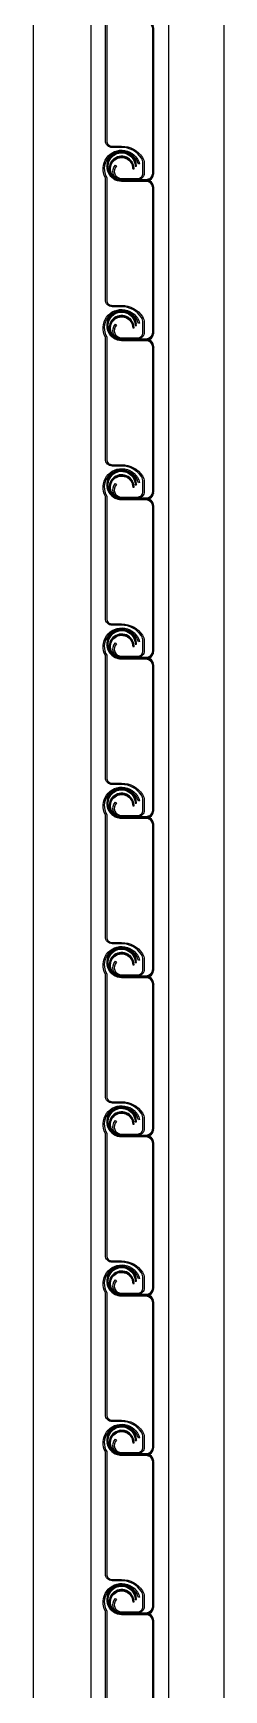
# Model space of a CAD drawing. Header units: millimetres. Extents: x 19868 to 801382, y -4805 to 85279.
# Drawn here: x 159350 to 159436, y 37342 to 38091 of the extents above; entities that cross this region are included whole.
import ezdxf

# ---------------------------------------------------------------- set-up
doc = ezdxf.new("R2010")
doc.units = ezdxf.units.MM
doc.header["$LTSCALE"] = 250
doc.layers.add('A-ETC-8', color=8, linetype='Continuous')

# ---------------------------------------------------------------- blocks, each defined once
blk = doc.blocks.new('C9fc9bb7c')
h = blk.add_hatch()
h.set_pattern_fill('ANSI31', color=256, scale=1.161, angle=-90, style=0)
h.set_pattern_definition([(315, (-1584085.85751, 209844.12388), (0.10261887162, 0.10261887162), [])])
h.paths.add_polyline_path([(710.8, 2999.37), (710.8, 3056.66), (710.8, 3063.8, 0.414214), (707.75, 3066.85), (696.9, 3066.85), (696.9, 3067.44), (707.75, 3067.44, -0.414214), (711.39, 3063.8), (711.39, 3056.66), (711.39, 2999.37)])
h.paths.add_polyline_path([(690.2, 3073.49), (690.79, 3073.49, 0.272094), (693.98, 3068.18), (692.9, 3068.18, -0.234313)])
h.paths.add_polyline_path([(690.2, 3073.49, -0.416993), (696.9, 3080.24), (696.9, 3079.66, 0.41726), (690.79, 3073.49)])
h.paths.add_polyline_path([(696.9, 3079.66), (696.9, 3080.24, -0.414214), (703.59, 3073.55), (703.01, 3073.55, 0.414214)])
h.paths.add_polyline_path([(692.9, 3068.18), (693.98, 3068.18, 0.125086), (696.9, 3067.44), (696.9, 3066.85, -0.161553)])
h.paths.add_polyline_path([(707.75, 2994.88), (696.9, 2994.88), (696.9, 2995.46), (704.06, 2995.46), (707.75, 2995.46, 0.414214), (710.8, 2998.52), (710.8, 2999.37), (711.39, 2999.37), (711.39, 2998.52, -0.414214)])
h.paths.add_polyline_path([(696.9, 3005.53), (696.9, 3006.12, -0.414214), (702.52, 3000.5), (701.93, 3000.5, 0.414214)])
h.paths.add_polyline_path([(691.39, 2999.37, -0.474498), (696.9, 3006.12), (696.9, 3005.53, 0.481821), (691.99, 2999.37)])
h.paths.add_polyline_path([(691.39, 2999.37), (691.99, 2999.37, 0.349691), (696.9, 2995.46), (696.9, 2994.88, -0.356394)])
h = blk.add_hatch()
h.set_pattern_fill('ANSI31', color=256, scale=1.161, angle=-90, style=0)
h.set_pattern_definition([(315, (-1584085.85751, 209772.14781), (0.10261887162, 0.10261887162), [])])
h.paths.add_polyline_path([(710.8, 2927.4), (710.8, 2984.68), (710.8, 2991.82, 0.414214), (707.75, 2994.88), (696.9, 2994.88), (696.9, 2995.46), (707.75, 2995.46, -0.414214), (711.39, 2991.82), (711.39, 2984.68), (711.39, 2927.4)])
h.paths.add_polyline_path([(690.2, 3001.51), (690.79, 3001.51, 0.272094), (693.98, 2996.21), (692.9, 2996.21, -0.234313)])
h.paths.add_polyline_path([(690.2, 3001.51, -0.416993), (696.9, 3008.27), (696.9, 3007.68, 0.41726), (690.79, 3001.51)])
h.paths.add_polyline_path([(696.9, 3007.68), (696.9, 3008.27, -0.414214), (703.59, 3001.57), (703.01, 3001.57, 0.414214)])
h.paths.add_polyline_path([(692.9, 2996.21), (693.98, 2996.21, 0.125086), (696.9, 2995.46), (696.9, 2994.88, -0.161553)])
h.paths.add_polyline_path([(707.75, 2922.9), (696.9, 2922.9), (696.9, 2923.49), (704.06, 2923.49), (707.75, 2923.49, 0.414214), (710.8, 2926.54), (710.8, 2927.4), (711.39, 2927.4), (711.39, 2926.54, -0.414214)])
h.paths.add_polyline_path([(696.9, 2933.55), (696.9, 2934.14, -0.414214), (702.52, 2928.52), (701.93, 2928.52, 0.414214)])
h.paths.add_polyline_path([(691.39, 2927.4, -0.474498), (696.9, 2934.14), (696.9, 2933.55, 0.481821), (691.99, 2927.4)])
h.paths.add_polyline_path([(691.39, 2927.4), (691.99, 2927.4, 0.349691), (696.9, 2923.49), (696.9, 2922.9, -0.356394)])
h = blk.add_hatch()
h.set_pattern_fill('ANSI31', color=256, scale=1.161, angle=-90, style=0)
h.set_pattern_definition([(315, (-1584085.85751, 209700.17174), (0.10261887162, 0.10261887162), [])])
h.paths.add_polyline_path([(710.8, 2855.42), (710.8, 2912.71), (710.8, 2919.85, 0.414214), (707.75, 2922.9), (696.9, 2922.9), (696.9, 2923.49), (707.75, 2923.49, -0.414214), (711.39, 2919.85), (711.39, 2912.71), (711.39, 2855.42)])
h.paths.add_polyline_path([(690.2, 2929.53), (690.79, 2929.53, 0.272094), (693.98, 2924.23), (692.9, 2924.23, -0.234313)])
h.paths.add_polyline_path([(690.2, 2929.53, -0.416993), (696.9, 2936.29), (696.9, 2935.7, 0.41726), (690.79, 2929.53)])
h.paths.add_polyline_path([(696.9, 2935.7), (696.9, 2936.29, -0.414214), (703.59, 2929.6), (703.01, 2929.6, 0.414214)])
h.paths.add_polyline_path([(692.9, 2924.23), (693.98, 2924.23, 0.125086), (696.9, 2923.49), (696.9, 2922.9, -0.161553)])
h.paths.add_polyline_path([(707.75, 2850.93), (696.9, 2850.93), (696.9, 2851.51), (704.06, 2851.51), (707.75, 2851.51, 0.414214), (710.8, 2854.57), (710.8, 2855.42), (711.39, 2855.42), (711.39, 2854.57, -0.414214)])
h.paths.add_polyline_path([(696.9, 2861.58), (696.9, 2862.17, -0.414214), (702.52, 2856.55), (701.93, 2856.55, 0.414214)])
h.paths.add_polyline_path([(691.39, 2855.42, -0.474498), (696.9, 2862.17), (696.9, 2861.58, 0.481821), (691.99, 2855.42)])
h.paths.add_polyline_path([(691.39, 2855.42), (691.99, 2855.42, 0.349691), (696.9, 2851.51), (696.9, 2850.93, -0.356394)])
h = blk.add_hatch()
h.set_pattern_fill('ANSI31', color=256, scale=1.161, angle=-90, style=0)
h.set_pattern_definition([(315, (-1584085.85751, 209628.19567), (0.10261887162, 0.10261887162), [])])
h.paths.add_polyline_path([(710.8, 2783.45), (710.8, 2840.73), (710.8, 2847.87, 0.414214), (707.75, 2850.93), (696.9, 2850.93), (696.9, 2851.51), (707.75, 2851.51, -0.414214), (711.39, 2847.87), (711.39, 2840.73), (711.39, 2783.45)])
h.paths.add_polyline_path([(690.2, 2857.56), (690.79, 2857.56, 0.272094), (693.98, 2852.25), (692.9, 2852.25, -0.234313)])
h.paths.add_polyline_path([(690.2, 2857.56, -0.416993), (696.9, 2864.32), (696.9, 2863.73, 0.41726), (690.79, 2857.56)])
h.paths.add_polyline_path([(696.9, 2863.73), (696.9, 2864.32, -0.414214), (703.59, 2857.62), (703.01, 2857.62, 0.414214)])
h.paths.add_polyline_path([(692.9, 2852.25), (693.98, 2852.25, 0.125086), (696.9, 2851.51), (696.9, 2850.93, -0.161553)])
h.paths.add_polyline_path([(707.75, 2778.95), (696.9, 2778.95), (696.9, 2779.54), (704.06, 2779.54), (707.75, 2779.54, 0.414214), (710.8, 2782.59), (710.8, 2783.45), (711.39, 2783.45), (711.39, 2782.59, -0.414214)])
h.paths.add_polyline_path([(696.9, 2789.6), (696.9, 2790.19, -0.414214), (702.52, 2784.57), (701.93, 2784.57, 0.414214)])
h.paths.add_polyline_path([(691.39, 2783.45, -0.474498), (696.9, 2790.19), (696.9, 2789.6, 0.481821), (691.99, 2783.45)])
h.paths.add_polyline_path([(691.39, 2783.45), (691.99, 2783.45, 0.349691), (696.9, 2779.54), (696.9, 2778.95, -0.356394)])
h = blk.add_hatch()
h.set_pattern_fill('ANSI31', color=256, scale=1.161, angle=-90, style=0)
h.set_pattern_definition([(315, (-1584085.85751, 209556.2196), (0.10261887162, 0.10261887162), [])])
h.paths.add_polyline_path([(710.8, 2711.47), (710.8, 2768.76), (710.8, 2775.89, 0.414214), (707.75, 2778.95), (696.9, 2778.95), (696.9, 2779.54), (707.75, 2779.54, -0.414214), (711.39, 2775.89), (711.39, 2768.76), (711.39, 2711.47)])
h.paths.add_polyline_path([(690.2, 2785.58), (690.79, 2785.58, 0.272094), (693.98, 2780.28), (692.9, 2780.28, -0.234313)])
h.paths.add_polyline_path([(690.2, 2785.58, -0.416993), (696.9, 2792.34), (696.9, 2791.75, 0.41726), (690.79, 2785.58)])
h.paths.add_polyline_path([(696.9, 2791.75), (696.9, 2792.34, -0.414214), (703.59, 2785.64), (703.01, 2785.64, 0.414214)])
h.paths.add_polyline_path([(692.9, 2780.28), (693.98, 2780.28, 0.125086), (696.9, 2779.54), (696.9, 2778.95, -0.161553)])
h.paths.add_polyline_path([(707.75, 2706.97), (696.9, 2706.97), (696.9, 2707.56), (704.06, 2707.56), (707.75, 2707.56, 0.414214), (710.8, 2710.61), (710.8, 2711.47), (711.39, 2711.47), (711.39, 2710.61, -0.414214)])
h.paths.add_polyline_path([(696.9, 2717.63), (696.9, 2718.21, -0.414214), (702.52, 2712.59), (701.93, 2712.59, 0.414214)])
h.paths.add_polyline_path([(691.39, 2711.47, -0.474498), (696.9, 2718.21), (696.9, 2717.63, 0.481821), (691.99, 2711.47)])
h.paths.add_polyline_path([(691.39, 2711.47), (691.99, 2711.47, 0.349691), (696.9, 2707.56), (696.9, 2706.97, -0.356394)])
h = blk.add_hatch()
h.set_pattern_fill('ANSI31', color=256, scale=1.161, angle=-90, style=0)
h.set_pattern_definition([(315, (-1584085.85751, 209484.24353), (0.10261887162, 0.10261887162), [])])
h.paths.add_polyline_path([(710.8, 2639.49), (710.8, 2696.78), (710.8, 2703.92, 0.414214), (707.75, 2706.97), (696.9, 2706.97), (696.9, 2707.56), (707.75, 2707.56, -0.414214), (711.39, 2703.92), (711.39, 2696.78), (711.39, 2639.49)])
h.paths.add_polyline_path([(690.2, 2713.6), (690.79, 2713.6, 0.272094), (693.98, 2708.3), (692.9, 2708.3, -0.234313)])
h.paths.add_polyline_path([(690.2, 2713.6, -0.416993), (696.9, 2720.36), (696.9, 2719.78, 0.41726), (690.79, 2713.6)])
h.paths.add_polyline_path([(696.9, 2719.78), (696.9, 2720.36, -0.414214), (703.59, 2713.67), (703.01, 2713.67, 0.414214)])
h.paths.add_polyline_path([(692.9, 2708.3), (693.98, 2708.3, 0.125086), (696.9, 2707.56), (696.9, 2706.97, -0.161553)])
h.paths.add_polyline_path([(707.75, 2635), (696.9, 2635), (696.9, 2635.58), (704.06, 2635.58), (707.75, 2635.58, 0.414214), (710.8, 2638.64), (710.8, 2639.49), (711.39, 2639.49), (711.39, 2638.64, -0.414214)])
h.paths.add_polyline_path([(696.9, 2645.65), (696.9, 2646.24, -0.414214), (702.52, 2640.62), (701.93, 2640.62, 0.414214)])
h.paths.add_polyline_path([(691.39, 2639.49, -0.474498), (696.9, 2646.24), (696.9, 2645.65, 0.481821), (691.99, 2639.49)])
h.paths.add_polyline_path([(691.39, 2639.49), (691.99, 2639.49, 0.349691), (696.9, 2635.58), (696.9, 2635, -0.356394)])
h = blk.add_hatch()
h.set_pattern_fill('ANSI31', color=256, scale=1.161, angle=-90, style=0)
h.set_pattern_definition([(315, (-1584085.85751, 209412.26746), (0.10261887162, 0.10261887162), [])])
h.paths.add_polyline_path([(710.8, 2567.52), (710.8, 2624.8), (710.8, 2631.94, 0.414214), (707.75, 2635), (696.9, 2635), (696.9, 2635.58), (707.75, 2635.58, -0.414214), (711.39, 2631.94), (711.39, 2624.8), (711.39, 2567.52)])
h.paths.add_polyline_path([(690.2, 2641.63), (690.79, 2641.63, 0.272094), (693.98, 2636.32), (692.9, 2636.32, -0.234313)])
h.paths.add_polyline_path([(690.2, 2641.63, -0.416993), (696.9, 2648.39), (696.9, 2647.8, 0.41726), (690.79, 2641.63)])
h.paths.add_polyline_path([(696.9, 2647.8), (696.9, 2648.39, -0.414214), (703.59, 2641.69), (703.01, 2641.69, 0.414214)])
h.paths.add_polyline_path([(692.9, 2636.32), (693.98, 2636.32, 0.125086), (696.9, 2635.58), (696.9, 2635, -0.161553)])
h.paths.add_polyline_path([(707.75, 2563.02), (696.9, 2563.02), (696.9, 2563.61), (704.06, 2563.61), (707.75, 2563.61, 0.414214), (710.8, 2566.66), (710.8, 2567.52), (711.39, 2567.52), (711.39, 2566.66, -0.414214)])
h.paths.add_polyline_path([(696.9, 2573.67), (696.9, 2574.26, -0.414214), (702.52, 2568.64), (701.93, 2568.64, 0.414214)])
h.paths.add_polyline_path([(691.39, 2567.52, -0.474498), (696.9, 2574.26), (696.9, 2573.67, 0.481821), (691.99, 2567.52)])
h.paths.add_polyline_path([(691.39, 2567.52), (691.99, 2567.52, 0.349691), (696.9, 2563.61), (696.9, 2563.02, -0.356394)])
h = blk.add_hatch()
h.set_pattern_fill('ANSI31', color=256, scale=1.161, angle=-90, style=0)
h.set_pattern_definition([(315, (-1584085.85751, 209340.29139), (0.10261887162, 0.10261887162), [])])
h.paths.add_polyline_path([(710.8, 2495.54), (710.8, 2552.83), (710.8, 2559.97, 0.414214), (707.75, 2563.02), (696.9, 2563.02), (696.9, 2563.61), (707.75, 2563.61, -0.414214), (711.39, 2559.97), (711.39, 2552.83), (711.39, 2495.54)])
h.paths.add_polyline_path([(690.2, 2569.65), (690.79, 2569.65, 0.272094), (693.98, 2564.35), (692.9, 2564.35, -0.234313)])
h.paths.add_polyline_path([(690.2, 2569.65, -0.416993), (696.9, 2576.41), (696.9, 2575.82, 0.41726), (690.79, 2569.65)])
h.paths.add_polyline_path([(696.9, 2575.82), (696.9, 2576.41, -0.414214), (703.59, 2569.72), (703.01, 2569.72, 0.414214)])
h.paths.add_polyline_path([(692.9, 2564.35), (693.98, 2564.35, 0.125086), (696.9, 2563.61), (696.9, 2563.02, -0.161553)])
h.paths.add_polyline_path([(707.75, 2491.04), (696.9, 2491.04), (696.9, 2491.63), (704.06, 2491.63), (707.75, 2491.63, 0.414214), (710.8, 2494.69), (710.8, 2495.54), (711.39, 2495.54), (711.39, 2494.69, -0.414214)])
h.paths.add_polyline_path([(696.9, 2501.7), (696.9, 2502.28, -0.414214), (702.52, 2496.66), (701.93, 2496.66, 0.414214)])
h.paths.add_polyline_path([(691.39, 2495.54, -0.474498), (696.9, 2502.28), (696.9, 2501.7, 0.481821), (691.99, 2495.54)])
h.paths.add_polyline_path([(691.39, 2495.54), (691.99, 2495.54, 0.349691), (696.9, 2491.63), (696.9, 2491.04, -0.356394)])
h = blk.add_hatch()
h.set_pattern_fill('ANSI31', color=256, scale=1.161, angle=-90, style=0)
h.set_pattern_definition([(315, (-1584085.85751, 209268.31532), (0.10261887162, 0.10261887162), [])])
h.paths.add_polyline_path([(710.8, 2423.56), (710.8, 2480.85), (710.8, 2487.99, 0.414214), (707.75, 2491.04), (696.9, 2491.04), (696.9, 2491.63), (707.75, 2491.63, -0.414214), (711.39, 2487.99), (711.39, 2480.85), (711.39, 2423.56)])
h.paths.add_polyline_path([(690.2, 2497.68), (690.79, 2497.68, 0.272094), (693.98, 2492.37), (692.9, 2492.37, -0.234313)])
h.paths.add_polyline_path([(690.2, 2497.68, -0.416993), (696.9, 2504.43), (696.9, 2503.85, 0.41726), (690.79, 2497.68)])
h.paths.add_polyline_path([(696.9, 2503.85), (696.9, 2504.43, -0.414214), (703.59, 2497.74), (703.01, 2497.74, 0.414214)])
h.paths.add_polyline_path([(692.9, 2492.37), (693.98, 2492.37, 0.125086), (696.9, 2491.63), (696.9, 2491.04, -0.161553)])
h.paths.add_polyline_path([(707.75, 2419.07), (696.9, 2419.07), (696.9, 2419.66), (704.06, 2419.66), (707.75, 2419.66, 0.414214), (710.8, 2422.71), (710.8, 2423.56), (711.39, 2423.56), (711.39, 2422.71, -0.414214)])
h.paths.add_polyline_path([(696.9, 2429.72), (696.9, 2430.31, -0.414214), (702.52, 2424.69), (701.93, 2424.69, 0.414214)])
h.paths.add_polyline_path([(691.39, 2423.56, -0.474498), (696.9, 2430.31), (696.9, 2429.72, 0.481821), (691.99, 2423.56)])
h.paths.add_polyline_path([(691.39, 2423.56), (691.99, 2423.56, 0.349691), (696.9, 2419.66), (696.9, 2419.07, -0.356394)])
h = blk.add_hatch()
h.set_pattern_fill('ANSI31', color=256, scale=1.161, angle=-90, style=0)
h.set_pattern_definition([(315, (-1584085.85751, 209196.33925), (0.10261887162, 0.10261887162), [])])
h.paths.add_polyline_path([(710.8, 2351.59), (710.8, 2408.87), (710.8, 2416.01, 0.414214), (707.75, 2419.07), (696.9, 2419.07), (696.9, 2419.66), (707.75, 2419.66, -0.414214), (711.39, 2416.01), (711.39, 2408.87), (711.39, 2351.59)])
h.paths.add_polyline_path([(690.2, 2425.7), (690.79, 2425.7, 0.272094), (693.98, 2420.4), (692.9, 2420.4, -0.234313)])
h.paths.add_polyline_path([(690.2, 2425.7, -0.416993), (696.9, 2432.46), (696.9, 2431.87, 0.41726), (690.79, 2425.7)])
h.paths.add_polyline_path([(696.9, 2431.87), (696.9, 2432.46, -0.414214), (703.59, 2425.76), (703.01, 2425.76, 0.414214)])
h.paths.add_polyline_path([(692.9, 2420.4), (693.98, 2420.4, 0.125086), (696.9, 2419.66), (696.9, 2419.07, -0.161553)])
h.paths.add_polyline_path([(707.75, 2347.09), (696.9, 2347.09), (696.9, 2347.68), (704.06, 2347.68), (707.75, 2347.68, 0.414214), (710.8, 2350.73), (710.8, 2351.59), (711.39, 2351.59), (711.39, 2350.73, -0.414214)])
h.paths.add_polyline_path([(696.9, 2357.75), (696.9, 2358.33, -0.414214), (702.52, 2352.71), (701.93, 2352.71, 0.414214)])
h.paths.add_polyline_path([(691.39, 2351.59, -0.474498), (696.9, 2358.33), (696.9, 2357.75, 0.481821), (691.99, 2351.59)])
h.paths.add_polyline_path([(691.39, 2351.59), (691.99, 2351.59, 0.349691), (696.9, 2347.68), (696.9, 2347.09, -0.356394)])
h = blk.add_hatch()
h.set_pattern_fill('ANSI31', color=256, scale=1.161, angle=-90, style=0)
h.set_pattern_definition([(315, (-1584085.85751, 209124.36318), (0.10261887162, 0.10261887162), [])])
h.paths.add_polyline_path([(710.8, 2279.61), (710.8, 2336.9), (710.8, 2344.04, 0.414214), (707.75, 2347.09), (696.9, 2347.09), (696.9, 2347.68), (707.75, 2347.68, -0.414214), (711.39, 2344.04), (711.39, 2336.9), (711.39, 2279.61)])
h.paths.add_polyline_path([(690.2, 2353.72), (690.79, 2353.72, 0.272094), (693.98, 2348.42), (692.9, 2348.42, -0.234313)])
h.paths.add_polyline_path([(690.2, 2353.72, -0.416993), (696.9, 2360.48), (696.9, 2359.9, 0.41726), (690.79, 2353.72)])
h.paths.add_polyline_path([(696.9, 2359.9), (696.9, 2360.48, -0.414214), (703.59, 2353.79), (703.01, 2353.79, 0.414214)])
h.paths.add_polyline_path([(692.9, 2348.42), (693.98, 2348.42, 0.125086), (696.9, 2347.68), (696.9, 2347.09, -0.161553)])
h.paths.add_polyline_path([(707.75, 2275.12), (696.9, 2275.12), (696.9, 2275.7), (704.06, 2275.7), (707.75, 2275.7, 0.414214), (710.8, 2278.76), (710.8, 2279.61), (711.39, 2279.61), (711.39, 2278.76, -0.414214)])
h.paths.add_polyline_path([(696.9, 2285.77), (696.9, 2286.36, -0.414214), (702.52, 2280.74), (701.93, 2280.74, 0.414214)])
h.paths.add_polyline_path([(691.39, 2279.61, -0.474498), (696.9, 2286.36), (696.9, 2285.77, 0.481821), (691.99, 2279.61)])
h.paths.add_polyline_path([(691.39, 2279.61), (691.99, 2279.61, 0.349691), (696.9, 2275.7), (696.9, 2275.12, -0.356394)])
for p, q in [((657, 6080.32), (657, 0)), ((683, 6083.07), (683, 0)), ((718, 6083.07), (718, 0)), ((743, 6080.32), (743, 0)), ((696.9, 2995.46), (696.9, 2995.96)), ((696.9, 2995.96), (704.27, 2995.96)), ((696.9, 2923.49), (696.9, 2923.99)), ((696.9, 2923.99), (704.27, 2923.99)), ((696.9, 2851.51), (696.9, 2852.01)), ((696.9, 2852.01), (704.27, 2852.01)), ((696.9, 2779.54), (696.9, 2780.04)), ((696.9, 2780.04), (704.27, 2780.04)), ((696.9, 2707.56), (696.9, 2708.06)), ((696.9, 2708.06), (704.27, 2708.06)), ((696.9, 2635.58), (696.9, 2636.08)), ((696.9, 2636.08), (704.27, 2636.08)), ((696.9, 2563.61), (696.9, 2564.11)), ((696.9, 2564.11), (704.27, 2564.11)), ((696.9, 2491.63), (696.9, 2492.13)), ((696.9, 2492.13), (704.27, 2492.13)), ((696.9, 2419.66), (696.9, 2420.16)), ((696.9, 2420.16), (704.27, 2420.16)), ((696.9, 2347.68), (696.9, 2348.18)), ((696.9, 2348.18), (704.27, 2348.18))]:
    blk.add_line(p, q)
for points in [[(689.57, 3056.66), (689.57, 3068.31, -1.129258), (705, 3074.66), (704.44, 3074.5, 1.140281), (690.15, 3068.47), (690.15, 3056.66)], [(711.39, 3056.66), (711.39, 3063.8, 0.414214), (707.75, 3067.44), (696.9, 3067.44, -2.414214), (703.01, 3073.55), (703.59, 3073.55, 2.414214), (696.9, 3066.85), (707.75, 3066.85, -0.414214), (710.8, 3063.8), (710.8, 3056.66)], [(690.15, 3056.66), (690.15, 3013.13, 0.414214), (692.62, 3010.66), (696.9, 3010.66, -0.251984), (706.32, 3005.59, -0.146897), (707.11, 3002.95), (707.11, 2998.52, -0.414214), (704.06, 2995.46), (696.9, 2995.46, -0.668179), (694.13, 3002.14), (694.55, 3001.72, 0.668179), (696.9, 2996.05), (704.06, 2996.05, 0.414214), (706.53, 2998.52), (706.53, 3002.95, 0.146897), (705.83, 3005.27, 0.251984), (696.9, 3010.08), (692.62, 3010.08, -0.414214), (689.57, 3013.13), (689.57, 3056.66)], [(710.8, 3056.66), (710.8, 2998.52, -0.414214), (707.75, 2995.46), (696.9, 2995.46, -2.414214), (701.93, 3000.5), (702.52, 3000.5, 2.414214), (696.9, 2994.88), (707.75, 2994.88, 0.414214), (711.39, 2998.52), (711.39, 3056.66)], [(689.57, 2984.68), (689.57, 2996.34, -1.129258), (705, 3002.68), (704.44, 3002.53, 1.140281), (690.15, 2996.49), (690.15, 2984.68)], [(711.39, 2984.68), (711.39, 2991.82, 0.414214), (707.75, 2995.46), (696.9, 2995.46, -2.414214), (703.01, 3001.57), (703.59, 3001.57, 2.414214), (696.9, 2994.88), (707.75, 2994.88, -0.414214), (710.8, 2991.82), (710.8, 2984.68)], [(690.15, 2984.68), (690.15, 2941.15, 0.414214), (692.62, 2938.69), (696.9, 2938.69, -0.251984), (706.32, 2933.62, -0.146897), (707.11, 2930.98), (707.11, 2926.54, -0.414214), (704.06, 2923.49), (696.9, 2923.49, -0.668179), (694.13, 2930.16), (694.55, 2929.75, 0.668179), (696.9, 2924.07), (704.06, 2924.07, 0.414214), (706.53, 2926.54), (706.53, 2930.98, 0.146897), (705.83, 2933.29, 0.251984), (696.9, 2938.1), (692.62, 2938.1, -0.414214), (689.57, 2941.15), (689.57, 2984.68)], [(710.8, 2984.68), (710.8, 2926.54, -0.414214), (707.75, 2923.49), (696.9, 2923.49, -2.414214), (701.93, 2928.52), (702.52, 2928.52, 2.414214), (696.9, 2922.9), (707.75, 2922.9, 0.414214), (711.39, 2926.54), (711.39, 2984.68)], [(689.57, 2912.71), (689.57, 2924.36, -1.129258), (705, 2930.7), (704.44, 2930.55, 1.140281), (690.15, 2924.52), (690.15, 2912.71)], [(711.39, 2912.71), (711.39, 2919.85, 0.414214), (707.75, 2923.49), (696.9, 2923.49, -2.414214), (703.01, 2929.6), (703.59, 2929.6, 2.414214), (696.9, 2922.9), (707.75, 2922.9, -0.414214), (710.8, 2919.85), (710.8, 2912.71)], [(690.15, 2912.71), (690.15, 2869.18, 0.414214), (692.62, 2866.71), (696.9, 2866.71, -0.251984), (706.32, 2861.64, -0.146897), (707.11, 2859), (707.11, 2854.57, -0.414214), (704.06, 2851.51), (696.9, 2851.51, -0.668179), (694.13, 2858.19), (694.55, 2857.77, 0.668179), (696.9, 2852.1), (704.06, 2852.1, 0.414214), (706.53, 2854.57), (706.53, 2859, 0.146897), (705.83, 2861.32, 0.251984), (696.9, 2866.12), (692.62, 2866.12, -0.414214), (689.57, 2869.18), (689.57, 2912.71)], [(710.8, 2912.71), (710.8, 2854.57, -0.414214), (707.75, 2851.51), (696.9, 2851.51, -2.414214), (701.93, 2856.55), (702.52, 2856.55, 2.414214), (696.9, 2850.93), (707.75, 2850.93, 0.414214), (711.39, 2854.57), (711.39, 2912.71)], [(689.57, 2840.73), (689.57, 2852.38, -1.129258), (705, 2858.73), (704.44, 2858.57, 1.140281), (690.15, 2852.54), (690.15, 2840.73)], [(711.39, 2840.73), (711.39, 2847.87, 0.414214), (707.75, 2851.51), (696.9, 2851.51, -2.414214), (703.01, 2857.62), (703.59, 2857.62, 2.414214), (696.9, 2850.93), (707.75, 2850.93, -0.414214), (710.8, 2847.87), (710.8, 2840.73)], [(690.15, 2840.73), (690.15, 2797.2, 0.414214), (692.62, 2794.73), (696.9, 2794.73, -0.251984), (706.32, 2789.66, -0.146897), (707.11, 2787.03), (707.11, 2782.59, -0.414214), (704.06, 2779.54), (696.9, 2779.54, -0.668179), (694.13, 2786.21), (694.55, 2785.79, 0.668179), (696.9, 2780.12), (704.06, 2780.12, 0.414214), (706.53, 2782.59), (706.53, 2787.03, 0.146897), (705.83, 2789.34, 0.251984), (696.9, 2794.15), (692.62, 2794.15, -0.414214), (689.57, 2797.2), (689.57, 2840.73)], [(710.8, 2840.73), (710.8, 2782.59, -0.414214), (707.75, 2779.54), (696.9, 2779.54, -2.414214), (701.93, 2784.57), (702.52, 2784.57, 2.414214), (696.9, 2778.95), (707.75, 2778.95, 0.414214), (711.39, 2782.59), (711.39, 2840.73)], [(689.57, 2768.76), (689.57, 2780.41, -1.129258), (705, 2786.75), (704.44, 2786.6, 1.140281), (690.15, 2780.56), (690.15, 2768.76)], [(711.39, 2768.76), (711.39, 2775.89, 0.414214), (707.75, 2779.54), (696.9, 2779.54, -2.414214), (703.01, 2785.64), (703.59, 2785.64, 2.414214), (696.9, 2778.95), (707.75, 2778.95, -0.414214), (710.8, 2775.89), (710.8, 2768.76)], [(690.15, 2768.76), (690.15, 2725.23, 0.414214), (692.62, 2722.76), (696.9, 2722.76, -0.251984), (706.32, 2717.69, -0.146897), (707.11, 2715.05), (707.11, 2710.61, -0.414214), (704.06, 2707.56), (696.9, 2707.56, -0.668179), (694.13, 2714.23), (694.55, 2713.82, 0.668179), (696.9, 2708.15), (704.06, 2708.15, 0.414214), (706.53, 2710.61), (706.53, 2715.05, 0.146897), (705.83, 2717.36, 0.251984), (696.9, 2722.17), (692.62, 2722.17, -0.414214), (689.57, 2725.23), (689.57, 2768.76)], [(710.8, 2768.76), (710.8, 2710.61, -0.414214), (707.75, 2707.56), (696.9, 2707.56, -2.414214), (701.93, 2712.59), (702.52, 2712.59, 2.414214), (696.9, 2706.97), (707.75, 2706.97, 0.414214), (711.39, 2710.61), (711.39, 2768.76)], [(689.57, 2696.78), (689.57, 2708.43, -1.129258), (705, 2714.78), (704.44, 2714.62, 1.140281), (690.15, 2708.59), (690.15, 2696.78)], [(711.39, 2696.78), (711.39, 2703.92, 0.414214), (707.75, 2707.56), (696.9, 2707.56, -2.414214), (703.01, 2713.67), (703.59, 2713.67, 2.414214), (696.9, 2706.97), (707.75, 2706.97, -0.414214), (710.8, 2703.92), (710.8, 2696.78)], [(690.15, 2696.78), (690.15, 2653.25, 0.414214), (692.62, 2650.78), (696.9, 2650.78, -0.251984), (706.32, 2645.71, -0.146897), (707.11, 2643.07), (707.11, 2638.64, -0.414214), (704.06, 2635.58), (696.9, 2635.58, -0.668179), (694.13, 2642.26), (694.55, 2641.84, 0.668179), (696.9, 2636.17), (704.06, 2636.17, 0.414214), (706.53, 2638.64), (706.53, 2643.07, 0.146897), (705.83, 2645.39, 0.251984), (696.9, 2650.2), (692.62, 2650.2, -0.414214), (689.57, 2653.25), (689.57, 2696.78)], [(710.8, 2696.78), (710.8, 2638.64, -0.414214), (707.75, 2635.58), (696.9, 2635.58, -2.414214), (701.93, 2640.62), (702.52, 2640.62, 2.414214), (696.9, 2635), (707.75, 2635, 0.414214), (711.39, 2638.64), (711.39, 2696.78)], [(689.57, 2624.8), (689.57, 2636.45, -1.129258), (705, 2642.8), (704.44, 2642.64, 1.140281), (690.15, 2636.61), (690.15, 2624.8)], [(711.39, 2624.8), (711.39, 2631.94, 0.414214), (707.75, 2635.58), (696.9, 2635.58, -2.414214), (703.01, 2641.69), (703.59, 2641.69, 2.414214), (696.9, 2635), (707.75, 2635, -0.414214), (710.8, 2631.94), (710.8, 2624.8)], [(690.15, 2624.8), (690.15, 2581.27, 0.414214), (692.62, 2578.81), (696.9, 2578.81, -0.251984), (706.32, 2573.74, -0.146897), (707.11, 2571.1), (707.11, 2566.66, -0.414214), (704.06, 2563.61), (696.9, 2563.61, -0.668179), (694.13, 2570.28), (694.55, 2569.87, 0.668179), (696.9, 2564.19), (704.06, 2564.19, 0.414214), (706.53, 2566.66), (706.53, 2571.1, 0.146897), (705.83, 2573.41, 0.251984), (696.9, 2578.22), (692.62, 2578.22, -0.414214), (689.57, 2581.27), (689.57, 2624.8)], [(710.8, 2624.8), (710.8, 2566.66, -0.414214), (707.75, 2563.61), (696.9, 2563.61, -2.414214), (701.93, 2568.64), (702.52, 2568.64, 2.414214), (696.9, 2563.02), (707.75, 2563.02, 0.414214), (711.39, 2566.66), (711.39, 2624.8)], [(689.57, 2552.83), (689.57, 2564.48, -1.129258), (705, 2570.82), (704.44, 2570.67, 1.140281), (690.15, 2564.64), (690.15, 2552.83)], [(711.39, 2552.83), (711.39, 2559.97, 0.414214), (707.75, 2563.61), (696.9, 2563.61, -2.414214), (703.01, 2569.72), (703.59, 2569.72, 2.414214), (696.9, 2563.02), (707.75, 2563.02, -0.414214), (710.8, 2559.97), (710.8, 2552.83)], [(690.15, 2552.83), (690.15, 2509.3, 0.414214), (692.62, 2506.83), (696.9, 2506.83, -0.251984), (706.32, 2501.76, -0.146897), (707.11, 2499.12), (707.11, 2494.69, -0.414214), (704.06, 2491.63), (696.9, 2491.63, -0.668179), (694.13, 2498.31), (694.55, 2497.89, 0.668179), (696.9, 2492.22), (704.06, 2492.22, 0.414214), (706.53, 2494.69), (706.53, 2499.12, 0.146897), (705.83, 2501.44, 0.251984), (696.9, 2506.24), (692.62, 2506.24, -0.414214), (689.57, 2509.3), (689.57, 2552.83)], [(710.8, 2552.83), (710.8, 2494.69, -0.414214), (707.75, 2491.63), (696.9, 2491.63, -2.414214), (701.93, 2496.66), (702.52, 2496.66, 2.414214), (696.9, 2491.04), (707.75, 2491.04, 0.414214), (711.39, 2494.69), (711.39, 2552.83)], [(689.57, 2480.85), (689.57, 2492.5, -1.129258), (705, 2498.85), (704.44, 2498.69, 1.140281), (690.15, 2492.66), (690.15, 2480.85)], [(711.39, 2480.85), (711.39, 2487.99, 0.414214), (707.75, 2491.63), (696.9, 2491.63, -2.414214), (703.01, 2497.74), (703.59, 2497.74, 2.414214), (696.9, 2491.04), (707.75, 2491.04, -0.414214), (710.8, 2487.99), (710.8, 2480.85)], [(690.15, 2480.85), (690.15, 2437.32, 0.414214), (692.62, 2434.85), (696.9, 2434.85, -0.251984), (706.32, 2429.78, -0.146897), (707.11, 2427.15), (707.11, 2422.71, -0.414214), (704.06, 2419.66), (696.9, 2419.66, -0.668179), (694.13, 2426.33), (694.55, 2425.91, 0.668179), (696.9, 2420.24), (704.06, 2420.24, 0.414214), (706.53, 2422.71), (706.53, 2427.15, 0.146897), (705.83, 2429.46, 0.251984), (696.9, 2434.27), (692.62, 2434.27, -0.414214), (689.57, 2437.32), (689.57, 2480.85)], [(710.8, 2480.85), (710.8, 2422.71, -0.414214), (707.75, 2419.66), (696.9, 2419.66, -2.414214), (701.93, 2424.69), (702.52, 2424.69, 2.414214), (696.9, 2419.07), (707.75, 2419.07, 0.414214), (711.39, 2422.71), (711.39, 2480.85)], [(689.57, 2408.87), (689.57, 2420.53, -1.129258), (705, 2426.87), (704.44, 2426.72, 1.140281), (690.15, 2420.68), (690.15, 2408.87)], [(711.39, 2408.87), (711.39, 2416.01, 0.414214), (707.75, 2419.66), (696.9, 2419.66, -2.414214), (703.01, 2425.76), (703.59, 2425.76, 2.414214), (696.9, 2419.07), (707.75, 2419.07, -0.414214), (710.8, 2416.01), (710.8, 2408.87)], [(690.15, 2408.87), (690.15, 2365.35, 0.414214), (692.62, 2362.88), (696.9, 2362.88, -0.251984), (706.32, 2357.81, -0.146897), (707.11, 2355.17), (707.11, 2350.73, -0.414214), (704.06, 2347.68), (696.9, 2347.68, -0.668179), (694.13, 2354.35), (694.55, 2353.94, 0.668179), (696.9, 2348.27), (704.06, 2348.27, 0.414214), (706.53, 2350.73), (706.53, 2355.17, 0.146897), (705.83, 2357.48, 0.251984), (696.9, 2362.29), (692.62, 2362.29, -0.414214), (689.57, 2365.35), (689.57, 2408.87)], [(710.8, 2408.87), (710.8, 2350.73, -0.414214), (707.75, 2347.68), (696.9, 2347.68, -2.414214), (701.93, 2352.71), (702.52, 2352.71, 2.414214), (696.9, 2347.09), (707.75, 2347.09, 0.414214), (711.39, 2350.73), (711.39, 2408.87)], [(689.57, 2336.9), (689.57, 2348.55, -1.129258), (705, 2354.9), (704.44, 2354.74, 1.140281), (690.15, 2348.71), (690.15, 2336.9)], [(711.39, 2336.9), (711.39, 2344.04, 0.414214), (707.75, 2347.68), (696.9, 2347.68, -2.414214), (703.01, 2353.79), (703.59, 2353.79, 2.414214), (696.9, 2347.09), (707.75, 2347.09, -0.414214), (710.8, 2344.04), (710.8, 2336.9)], [(690.15, 2336.9), (690.15, 2293.37, 0.414214), (692.62, 2290.9), (696.9, 2290.9, -0.251984), (706.32, 2285.83, -0.146897), (707.11, 2283.19), (707.11, 2278.76, -0.414214), (704.06, 2275.7), (696.9, 2275.7, -0.668179), (694.13, 2282.38), (694.55, 2281.96, 0.668179), (696.9, 2276.29), (704.06, 2276.29, 0.414214), (706.53, 2278.76), (706.53, 2283.19, 0.146897), (705.83, 2285.51, 0.251984), (696.9, 2290.31), (692.62, 2290.31, -0.414214), (689.57, 2293.37), (689.57, 2336.9)], [(710.8, 2336.9), (710.8, 2278.76, -0.414214), (707.75, 2275.7), (696.9, 2275.7, -2.414214), (701.93, 2280.74), (702.52, 2280.74, 2.414214), (696.9, 2275.12), (707.75, 2275.12, 0.414214), (711.39, 2278.76), (711.39, 2336.9)]]:
    blk.add_lwpolyline(points, format="xyb")

msp = doc.modelspace()

# ---------------------------------------------------------------- block references
at = {"layer": 'A-ETC-8'}
msp.add_blockref('C9fc9bb7c', (158693.21, 35028.93, 0), dxfattribs=at)

doc.saveas('drawing.dxf')
